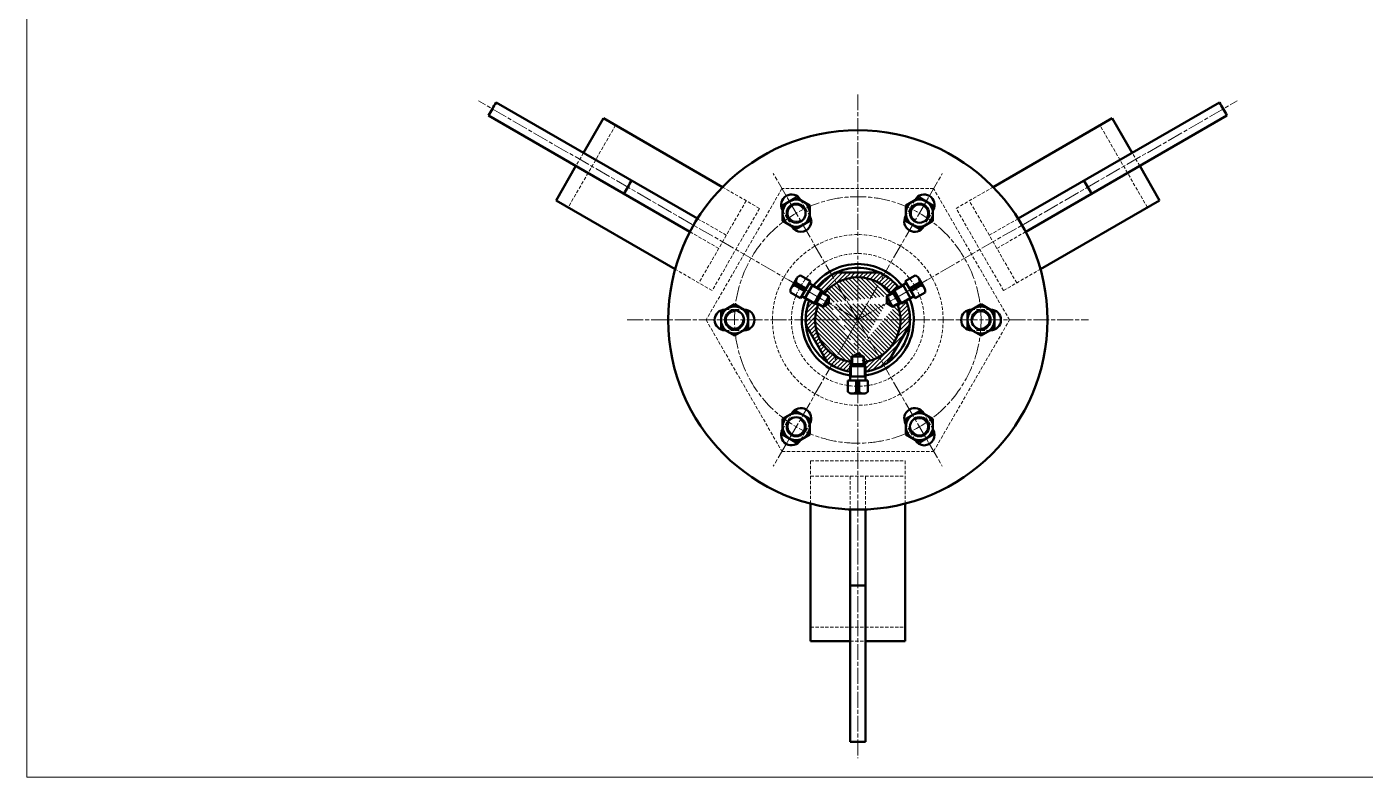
# Model space of a CAD drawing. Header units: millimetres. Extents: x 17368 to 100025, y -24769 to 12950.
# Drawn here: x 67260 to 68672, y -4244 to -3453 of the extents above; entities that cross this region are included whole.
import ezdxf

# ---------------------------------------------------------------- set-up
doc = ezdxf.new("R2010")
doc.units = ezdxf.units.MM
doc.header["$LTSCALE"] = 2.8
for name, pattern in [('AM_ISO08W050', [18, 12, -1.5, 3, -1.5]), ('AM_ISO08W050x2', [9, 6, -0.75, 1.5, -0.75]), ('YSYWPCG_HIDDEN', [0.375, 0.25, -0.125])]:
    doc.linetypes.add(name, pattern=pattern)
doc.layers.get('0').update_dxf_attribs({"lineweight": 50})
for name, color, linetype, lineweight in [('AM_0N', 7, 'Continuous', 50), ('AM_4N', 3, 'Continuous', 15), ('AM_7N', 4, 'AM_ISO08W050', 15), ('bhatch', 5, 'Continuous', 15), ('细实线', 5, 'Continuous', 15)]:
    doc.layers.add(name, color=color, linetype=linetype, lineweight=lineweight)
doc.layers.add('不可打印线2', color=2, linetype='Continuous', lineweight=15, plot=False)

msp = doc.modelspace()

# ---------------------------------------------------------------- hatches: boundary and pattern name
at = {"layer": 'bhatch'}
h = msp.add_hatch(dxfattribs=at)
h.set_pattern_fill('ANSI31', color=256, style=0)
h.set_pattern_definition([(45, (-2149.7643, -2198.5866), (-2.24506403, 2.24506403), [])])
h.paths.add_polyline_path([(68114.20343, -3722.95804), (68109.20342, -3714.29779, 0.0946884846), (68093.57853, -3727.79351), (68098.51814, -3730.64539), (68102.35301, -3732.85945, -0.0864324777)])
h.paths.add_polyline_path([(68113.79052, -3711.9292, 0.02347896), (68109.20342, -3714.29779), (68114.20343, -3722.95804, -0.1316524463), (68136.70342, -3716.9292), (68136.70342, -3711.9292)])
h.paths.add_polyline_path([(68136.70342, -3711.9292), (68136.70342, -3716.9292, -0.1316524146), (68159.20341, -3722.95806), (68164.20341, -3714.29781, 0.0234791253), (68159.61628, -3711.9292)])
h.paths.add_polyline_path([(68171.05379, -3732.85944), (68174.88867, -3730.64537), (68179.82826, -3727.79349, 0.0946881914), (68164.20341, -3714.29781), (68159.20341, -3722.95806, -0.0864322265)])
h.paths.add_polyline_path([(68187.82823, -3741.64987), (68182.88866, -3744.50174), (68179.05376, -3746.71582, -0.0864319515), (68181.7034, -3761.9292), (68191.7034, -3761.9292, 0.0946880614)])
h.paths.add_polyline_path([(68159.20343, -3800.90033), (68164.20342, -3809.56058, 0.0234785633), (68168.54816, -3806.77239), (68191.46112, -3767.08598, 0.0234786936), (68191.7034, -3761.9292), (68181.7034, -3761.9292, -0.2679490135)])
h.paths.add_polyline_path([(68144.70342, -3806.21238), (68144.70342, -3810.64056), (68144.70343, -3816.34427, 0.0946880663), (68164.20342, -3809.56058), (68159.20343, -3800.90033, -0.0864320719)])
h.paths.add_polyline_path([(68128.70346, -3816.34428), (68128.70346, -3810.64058), (68128.70345, -3806.21239, -0.0864322743), (68114.20341, -3800.90035), (68109.20341, -3809.5606, 0.0946883179)])
h.paths.add_polyline_path([(68104.8585, -3806.77228, 0.023479522), (68109.20341, -3809.5606), (68114.20341, -3800.90035, -0.2679492299), (68091.7034, -3761.9292), (68081.7034, -3761.9292, 0.0234794871), (68081.9457, -3767.08615)])
h.paths.add_polyline_path([(68094.35303, -3746.71583), (68090.51817, -3744.50178), (68085.57855, -3741.64989, 0.0946879349), (68081.7034, -3761.9292), (68091.7034, -3761.9292, -0.0864319037)])
at = {"layer": '细实线', "lineweight": 15}
h = msp.add_hatch(dxfattribs=at)
h.set_pattern_fill('ANSI31', color=256, angle=90, style=0)
h.set_pattern_definition([(135, (-2149.7643, -2198.5866), (-2.24506403, -2.24506403), [])])
edge = h.paths.add_edge_path()
edge.add_arc((68136.7034, -3761.9292), 45, 157.66230187, 262.33779055)
edge.add_arc((68136.7034, -3761.9292), 45, 37.662221, 142.33779055)
edge.add_arc((68136.7034, -3761.9292), 45, 277.66230187, 382.33770968)
edge.add_line((68130.20343, -3800.92927), (68130.20344, -3806.45729))
edge.add_line((68136.70343, -3797.17649), (68130.20343, -3800.92927))
edge.add_line((68136.70343, -3797.17649), (68143.20343, -3800.92926))
edge.add_line((68143.20343, -3800.92926), (68143.20344, -3806.45728))
edge.add_line((68106.1784, -3736.80006), (68101.39093, -3734.03602))
edge.add_line((68106.1784, -3744.30562), (68106.1784, -3736.80006))
edge.add_line((68106.1784, -3744.30562), (68099.67841, -3748.0584))
edge.add_line((68099.67841, -3748.0584), (68094.89094, -3745.29436))
edge.add_line((68167.22842, -3736.80005), (68172.01587, -3734.03602))
edge.add_line((68167.22843, -3744.30561), (68167.22842, -3736.80005))
edge.add_line((68167.22843, -3744.30561), (68173.72844, -3748.05838))
edge.add_line((68173.72844, -3748.05838), (68178.51586, -3745.29435))

# ---------------------------------------------------------------- linework, layer by layer
for p, q in [((67967.67973, -3655.10572), (67755.34787, -3532.51586)), ((68305.76751, -3655.0824), (68518.05907, -3532.51581)), ((67959.64366, -3668.94131), (67747.34786, -3546.37227)), ((67868.4006, -3549.28946), (67847.40061, -3585.66251)), ((67993.99829, -3621.80335), (67868.40048, -3549.28942)), ((68279.40849, -3621.80334), (68405.00642, -3549.28934)), ((68313.80196, -3668.91892), (68526.05907, -3546.37221)), ((68426.00642, -3585.66261), (68405.00641, -3549.28953)), ((67839.40061, -3599.51891), (67818.4006, -3635.892)), ((68455.00641, -3635.89207), (68434.00642, -3599.51902)), ((67943.9983, -3708.4059), (67818.40049, -3635.89197)), ((68329.4085, -3708.40588), (68455.00643, -3635.89187)), ((68066.39819, -3728.27877), (68072.40861, -3717.86841)), ((68070.25359, -3725.37828), (68071.8244, -3722.65755)), ((68080.74235, -3731.43396), (68070.25359, -3725.37828)), ((68082.31316, -3728.71322), (68071.8244, -3722.65755)), ((68086.75275, -3721.02362), (68076.26397, -3714.96793)), ((68076.30276, -3739.12356), (68086.75275, -3721.02362)), ((68186.65405, -3721.02357), (68197.14279, -3714.96788)), ((68186.65405, -3721.02357), (68197.10406, -3739.12349)), ((68191.09364, -3728.71317), (68201.58239, -3722.65747)), ((68192.66446, -3731.4339), (68203.15321, -3725.3782)), ((68200.99819, -3717.86836), (68207.00863, -3728.27871)), ((68201.58239, -3722.65747), (68203.15321, -3725.3782)), ((68076.30276, -3739.12356), (68065.814, -3733.06788)), ((68080.74235, -3731.43396), (68082.31316, -3728.71322)), ((68093.2502, -3743.76973), (68099.25019, -3733.37742)), ((68106.1784, -3737.37741), (68099.25019, -3733.37742)), ((68100.17841, -3747.76972), (68106.1784, -3737.37741)), ((68106.1784, -3736.80006), (68101.39093, -3734.03602)), ((68106.1784, -3736.80006), (68105.9284, -3737.23308)), ((68106.1784, -3744.30562), (68106.1784, -3736.80006)), ((68167.22842, -3736.80005), (68172.01587, -3734.03602)), ((68167.22843, -3744.30561), (68167.22842, -3736.80005)), ((68167.47843, -3737.23306), (68167.22842, -3736.80005)), ((68167.22843, -3737.3774), (68174.15662, -3733.3774)), ((68167.22843, -3737.3774), (68173.22843, -3747.7697)), ((68174.15662, -3733.3774), (68180.15663, -3743.7697)), ((68174.88867, -3730.64537), (68182.88866, -3744.50174)), ((68191.09364, -3728.71317), (68192.66446, -3731.4339)), ((68197.10406, -3739.12349), (68207.59283, -3733.06779)), ((68100.17841, -3747.76972), (68093.2502, -3743.76973)), ((68099.67841, -3748.0584), (68094.89094, -3745.29436)), ((68106.1784, -3744.30562), (68099.67841, -3748.0584)), ((68099.92841, -3747.62539), (68099.67841, -3748.0584)), ((68167.22843, -3744.30561), (68173.72844, -3748.05838)), ((68173.22843, -3747.7697), (68180.15663, -3743.7697)), ((68173.72844, -3748.05838), (68173.47843, -3747.62536)), ((68173.72844, -3748.05838), (68178.51586, -3745.29435)), ((68136.70343, -3797.17649), (68130.20343, -3800.92927)), ((68136.70343, -3797.17649), (68143.20343, -3800.92926)), ((68130.20343, -3800.92927), (68130.70343, -3800.92927)), ((68130.20343, -3800.92927), (68130.20344, -3806.45729)), ((68142.70343, -3800.64058), (68130.70343, -3800.64059)), ((68130.70343, -3800.64059), (68130.70344, -3808.64059)), ((68142.70344, -3808.64058), (68130.70344, -3808.64059)), ((68142.70343, -3800.64058), (68142.70344, -3808.64058)), ((68142.70343, -3800.92926), (68143.20343, -3800.92926)), ((68143.20343, -3800.92926), (68143.20344, -3806.45728)), ((68147.15345, -3825.64058), (68126.25345, -3825.6406)), ((68126.25345, -3825.6406), (68126.25347, -3837.75199)), ((68142.71387, -3839.64058), (68130.69303, -3839.64059)), ((68138.27427, -3825.64059), (68135.13264, -3825.64059)), ((68135.13264, -3825.64059), (68135.13265, -3837.75196)), ((68138.27428, -3837.75196), (68135.13265, -3837.75196)), ((68138.27427, -3825.64059), (68138.27428, -3837.75196)), ((68147.15345, -3825.64058), (68147.15347, -3837.75195)), ((68086.70344, -3955.57838), (68086.70344, -4100.60629)), ((68128.70342, -3961.76914), (68128.70342, -4206.89963)), ((68144.70342, -3961.76914), (68144.70342, -4206.89963)), ((68186.70344, -3955.57836), (68186.70344, -4100.6063)), ((68086.70344, -4100.60629), (68128.70342, -4100.60629)), ((68144.70342, -4100.60629), (68186.70344, -4100.60629))]:
    msp.add_line(p, q)
at = {"color": 7}
for p, q in [((68071.70342, -3632.87089), (68057.43565, -3641.1084)), ((68057.43565, -3641.1084), (68057.43565, -3657.58338)), ((68085.97119, -3641.10838), (68071.70342, -3632.87089)), ((68085.97118, -3657.58338), (68085.97119, -3641.10838)), ((68187.43567, -3641.10839), (68187.43566, -3657.58338)), ((68201.70342, -3632.87089), (68187.43567, -3641.10839)), ((68215.97119, -3641.1084), (68201.70342, -3632.87089)), ((68215.9712, -3657.58339), (68215.97119, -3641.1084)), ((68057.43565, -3657.58338), (68071.70341, -3665.82088)), ((68071.70341, -3665.82088), (68085.97118, -3657.58338)), ((68187.43566, -3657.58338), (68201.70343, -3665.82088)), ((68201.70343, -3665.82088), (68215.9712, -3657.58339)), ((68113.79052, -3711.9292), (68159.61628, -3711.9292)), ((68006.70341, -3745.45419), (67992.43565, -3753.6917)), ((67992.43565, -3753.6917), (67992.43565, -3770.1667)), ((68020.97117, -3753.6917), (68006.70341, -3745.45419)), ((68020.97117, -3770.1667), (68020.97117, -3753.6917)), ((68266.70343, -3745.45421), (68252.43567, -3753.6917)), ((68252.43567, -3753.6917), (68252.43567, -3770.1667)), ((68280.97119, -3753.6917), (68266.70343, -3745.45421)), ((68280.97119, -3770.1667), (68280.97119, -3753.6917)), ((68104.85851, -3806.7723), (68081.94563, -3767.08603)), ((68191.46105, -3767.0861), (68168.54817, -3806.77237)), ((67992.43565, -3770.1667), (68006.70341, -3778.40419)), ((68006.70341, -3778.40419), (68020.97117, -3770.1667)), ((68252.43567, -3770.1667), (68266.70343, -3778.40421)), ((68266.70343, -3778.40421), (68280.97119, -3770.1667)), ((68071.70341, -3858.03752), (68057.43564, -3866.27501)), ((68057.43564, -3866.27501), (68057.43565, -3882.75)), ((68085.97118, -3866.27502), (68071.70341, -3858.03752)), ((68085.97118, -3882.75001), (68085.97118, -3866.27502)), ((68187.43566, -3866.27502), (68187.43565, -3882.75002)), ((68201.70343, -3858.03752), (68187.43566, -3866.27502)), ((68215.97119, -3866.27502), (68201.70343, -3858.03752)), ((68215.97119, -3882.75), (68215.97119, -3866.27502)), ((68057.43565, -3882.75), (68071.70342, -3890.98751)), ((68071.70342, -3890.98751), (68085.97118, -3882.75001)), ((68187.43565, -3882.75002), (68201.70342, -3890.98751)), ((68201.70342, -3890.98751), (68215.97119, -3882.75))]:
    msp.add_line(p, q, dxfattribs=at)
msp.add_circle((68136.7034, -3761.9292), 200)
for centre, radius in [((68071.70342, -3649.34589), 14.26777), ((68071.70342, -3649.34589), 10), ((68201.70343, -3649.34589), 14.26777), ((68201.70343, -3649.34589), 10), ((68006.70341, -3761.9292), 14.26777), ((68006.70341, -3761.9292), 10), ((68266.70343, -3761.9292), 14.26777), ((68266.70343, -3761.9292), 10), ((68071.70342, -3874.51251), 14.26777), ((68071.70342, -3874.51251), 10), ((68201.70343, -3874.51251), 14.26777), ((68201.70343, -3874.51251), 10)]:
    msp.add_circle(centre, radius, dxfattribs=at)
for centre, radius, start, end in [((68136.70348, -3761.92927), 445.04227, 148.96999776, 151.02998603), ((68136.70348, -3761.92927), 445.04227, 28.96999776, 31.02998603), ((68136.70348, -3761.92927), 280.19999, 148.36391093, 151.63606332), ((68136.70348, -3761.92927), 280.19999, 28.36391093, 31.63606332), ((68071.73497, -3731.35995), 6.16238, 103.90964646, 196.0904604), ((68077.74539, -3720.9496), 6.16238, 103.90961345, 196.09042738), ((68195.66142, -3720.94955), 6.16238, 343.90964646, 76.09046039), ((68201.67185, -3731.3599), 6.16238, 343.90961345, 76.09042738), ((68130.69303, -3833.47821), 6.16238, 223.90961345, 316.09042738), ((68142.71387, -3833.4782), 6.16238, 223.90964646, 316.09046039), ((68136.70348, -3761.92927), 280.19999, 268.36391093, 271.63606332), ((68136.70348, -3761.92927), 445.04227, 268.96999776, 271.02998603)]:
    msp.add_arc(centre, radius, start, end)
for centre, radius, start, end in [((68066.70342, -3640.68564), 11, 30.00000801, 210.00000801), ((68206.70351, -3640.68562), 11, 330.00000801, 150.00000801), ((68076.70342, -3658.00615), 11, 210.00000801, 30.00000801), ((68196.70352, -3658.00613), 11, 150.00000801, 330.00000801), ((68136.70342, -3761.92924), 59, 37.792936, 142.20711871), ((68136.7034, -3761.9292), 55, 38.36356617, 141.63646257), ((68136.7034, -3761.9292), 45, 37.662221, 142.33779055), ((68136.70342, -3761.92924), 59, 157.792936, 262.2071187), ((68136.70342, -3761.92924), 59, 277.792936, 22.2071187), ((67996.70339, -3761.92929), 11, 90.00000801, 270.00000801), ((68016.70339, -3761.92929), 11, 270.00000801, 90.00000801), ((68136.7034, -3761.9292), 55, 158.36363245, 261.63646257), ((68136.7034, -3761.9292), 45, 157.66230187, 262.33779055), ((68136.7034, -3761.9292), 45, 277.66230187, 22.33770968), ((68136.7034, -3761.9292), 55, 278.36363245, 21.6363963), ((68256.70358, -3761.92926), 11, 90.00000801, 270.00000801), ((68276.70358, -3761.92925), 11, 270.00000801, 90.00000801), ((68076.70345, -3865.85241), 11, 330.00000801, 150.00000801), ((68196.70355, -3865.8524), 11, 30.00000801, 210.00000801), ((68066.70345, -3883.17292), 11, 150.00000801, 330.00000801), ((68206.70355, -3883.1729), 11, 210.00000801, 30.00000801)]:
    msp.add_arc(centre, radius, start, end, dxfattribs=at)
at = {"layer": 'AM_0N', "extrusion": (-0.866026, 0.499999, 0)}
msp.add_line((68080.99172, -3739.00204), (68088.99171, -3725.14563), dxfattribs=at)
at = {"layer": 'AM_0N', "extrusion": (-0.499999, -0.866026, 0)}
for p, q in [((68085.52774, -3723.1454), (68098.51814, -3730.64539)), ((68098.96722, -3732.32137), (68101.56273, -3733.81988))]:
    msp.add_line(p, q, dxfattribs=at)
at = {"layer": 'AM_0N', "extrusion": (0.500001, -0.866025, 0)}
for p, q in [((68187.87906, -3723.14535), (68174.88867, -3730.64537)), ((68174.43959, -3732.32134), (68171.84406, -3733.81988))]:
    msp.add_line(p, q, dxfattribs=at)
at = {"layer": 'AM_0N', "extrusion": (0.866025, 0.500001, 0)}
msp.add_line((68184.4148, -3725.14509), (68192.41482, -3739.00149), dxfattribs=at)
at = {"layer": 'AM_0N', "extrusion": (0.499999, 0.866026, 0)}
for p, q in [((68077.52777, -3737.00178), (68090.51817, -3744.50178)), ((68092.19415, -3744.0527), (68094.78966, -3745.55122))]:
    msp.add_line(p, q, dxfattribs=at)
at = {"layer": 'AM_0N'}
for p, q in [((68098.51814, -3730.64539), (68090.51817, -3744.50176)), ((68099.25019, -3733.37742), (68098.51814, -3730.64539)), ((68174.15662, -3733.3774), (68174.88867, -3730.64537)), ((68093.2502, -3743.76973), (68090.51817, -3744.50178)), ((68180.15663, -3743.7697), (68182.88866, -3744.50174)), ((68130.70344, -3808.64059), (68128.70346, -3810.64058)), ((68128.70346, -3810.64058), (68144.70342, -3810.64056)), ((68142.70344, -3808.64058), (68144.70342, -3810.64056))]:
    msp.add_line(p, q, dxfattribs=at)
at = {"layer": 'AM_0N', "extrusion": (-0.500001, 0.866025, 0)}
for p, q in [((68195.87905, -3737.00172), (68182.88866, -3744.50174)), ((68181.21269, -3744.05266), (68178.61714, -3745.55121))]:
    msp.add_line(p, q, dxfattribs=at)
at = {"layer": 'AM_0N', "extrusion": (1, 9.32501e-07, 0)}
for p, q in [((68128.70347, -3825.6406), (68128.70346, -3810.64058)), ((68129.93035, -3809.41368), (68129.93035, -3806.41657))]:
    msp.add_line(p, q, dxfattribs=at)
at = {"layer": 'AM_0N', "extrusion": (-1, -9.32501e-07, 0)}
for p, q in [((68143.47652, -3809.41367), (68143.47652, -3806.41656)), ((68144.70344, -3825.64058), (68144.70342, -3810.64056))]:
    msp.add_line(p, q, dxfattribs=at)
at = {"layer": 'AM_0N', "extrusion": (9.32501e-07, -1, 0)}
msp.add_line((68144.70374, -3821.64058), (68128.70374, -3821.6406), dxfattribs=at)
at = {"layer": 'AM_4N', "linetype": 'YSYWPCG_HIDDEN', "lineweight": 15, "ltscale": 5}
for p, q in [((67881.23574, -3556.69982), (67831.23574, -3643.30236)), ((68442.17127, -3643.30244), (68392.17127, -3556.6999)), ((67847.40061, -3585.66251), (67839.40061, -3599.51891)), ((68434.00642, -3599.51902), (68426.00642, -3585.66261)), ((68033.04316, -3644.34592), (67993.99829, -3621.80335)), ((68240.36366, -3644.34588), (68279.40849, -3621.80334)), ((68019.04316, -3636.26302), (67969.04316, -3722.86556)), ((68086.2297, -3652.50615), (68076.2297, -3635.18564)), ((68187.17724, -3652.50613), (68197.17723, -3635.18563)), ((68304.36356, -3722.86558), (68254.36356, -3636.26304)), ((67998.04317, -3672.63606), (67967.67973, -3655.10572)), ((68033.04316, -3644.34592), (67983.04316, -3730.94846)), ((68067.17714, -3663.50615), (68057.17714, -3646.18564)), ((68206.2298, -3663.50613), (68216.22979, -3646.18562)), ((68290.36366, -3730.94842), (68240.36366, -3644.34588)), ((68275.36357, -3672.63612), (68305.76751, -3655.0824)), ((67990.04317, -3686.49247), (67959.64366, -3668.94131)), ((68283.36357, -3686.49253), (68313.80196, -3668.91892)), ((67983.04316, -3730.94846), (67943.9983, -3708.4059)), ((68290.36366, -3730.94842), (68329.4085, -3708.40588)), ((68016.70339, -3750.92929), (67996.70339, -3750.92929)), ((68256.70358, -3750.92926), (68276.70358, -3750.92925)), ((68016.70339, -3772.92929), (67996.70339, -3772.92929)), ((68256.70358, -3772.92926), (68276.70358, -3772.92925)), ((68067.17717, -3860.35241), (68057.17717, -3877.67292)), ((68206.22982, -3860.35239), (68216.22983, -3877.6729)), ((68086.22973, -3871.35241), (68076.22973, -3888.67292)), ((68187.17727, -3871.3524), (68197.17727, -3888.6729)), ((68086.70344, -3910.49326), (68086.70344, -3955.57838)), ((68086.70344, -3910.49326), (68186.70344, -3910.49326)), ((68186.70344, -3910.49326), (68186.70344, -3955.57836)), ((68086.70345, -3926.65901), (68186.70345, -3926.65901)), ((68128.70342, -3926.65901), (68128.70342, -3961.76914)), ((68144.70342, -3926.65901), (68144.70342, -3961.76914)), ((68086.70344, -4085.78556), (68186.70344, -4085.78556)), ((68128.70342, -4100.60629), (68144.70342, -4100.60629))]:
    msp.add_line(p, q, dxfattribs=at)
at = {"layer": 'AM_4N', "lineweight": 15}
for p, q in [((68088.37826, -3726.20815), (68087.25966, -3724.14563)), ((68185.02825, -3726.20761), (68186.14685, -3724.14509)), ((68081.60517, -3737.93951), (68079.25967, -3738.00204)), ((68191.80137, -3737.93896), (68194.14687, -3738.00148)), ((68129.93064, -3821.64059), (68128.70374, -3823.6406)), ((68143.47684, -3821.64058), (68144.70374, -3823.64058))]:
    msp.add_line(p, q, dxfattribs=at)
at = {"layer": 'AM_4N', "lineweight": 15, "extrusion": (-0.499999, -0.866026, 0)}
for p, q in [((68088.3784, -3726.20792), (68098.96722, -3732.32137)), ((68098.51814, -3730.64539), (68102.35301, -3732.85945))]:
    msp.add_line(p, q, dxfattribs=at)
at = {"layer": 'AM_4N', "lineweight": 15, "extrusion": (0.500001, -0.866025, 0)}
for p, q in [((68185.02841, -3726.20788), (68174.43959, -3732.32134)), ((68174.88867, -3730.64537), (68171.05379, -3732.85944))]:
    msp.add_line(p, q, dxfattribs=at)
at = {"layer": 'AM_4N', "lineweight": 15, "extrusion": (0.499999, 0.866026, 0)}
for p, q in [((68081.60532, -3737.93925), (68092.19415, -3744.0527)), ((68090.51817, -3744.50178), (68094.35303, -3746.71583))]:
    msp.add_line(p, q, dxfattribs=at)
at = {"layer": 'AM_4N', "lineweight": 15, "extrusion": (-0.500001, 0.866025, 0)}
for p, q in [((68191.8015, -3737.9392), (68181.21269, -3744.05266)), ((68182.88866, -3744.50174), (68179.05376, -3746.71582))]:
    msp.add_line(p, q, dxfattribs=at)
at = {"layer": 'AM_4N', "lineweight": 15, "extrusion": (1, 9.32501e-07, 0)}
for p, q in [((68128.70346, -3810.64058), (68128.70345, -3806.21239)), ((68129.93037, -3821.64059), (68129.93035, -3809.41368))]:
    msp.add_line(p, q, dxfattribs=at)
at = {"layer": 'AM_4N', "lineweight": 15, "extrusion": (-1, -9.32501e-07, 0)}
for p, q in [((68143.47653, -3821.64058), (68143.47652, -3809.41367)), ((68144.70342, -3810.64056), (68144.70342, -3806.21238))]:
    msp.add_line(p, q, dxfattribs=at)
at = {"layer": 'AM_4N', "linetype": 'YSYWPCG_HIDDEN', "lineweight": 15, "ltscale": 5}
msp.add_lwpolyline([(68056.70342, -3623.36514), (67976.70342, -3761.9292), (68056.70342, -3900.49326), (68216.70342, -3900.49326), (68296.70342, -3761.9292), (68216.70342, -3623.36514)], close=True, dxfattribs=at)
for radius in [90, 70]:
    msp.add_circle((68136.70342, -3761.92916), radius, dxfattribs=at)
at = {"layer": 'AM_7N', "linetype": 'AM_ISO08W050x2'}
for p, q in [((68136.70342, -3524.06085), (68136.70342, -4223.86799)), ((68136.70342, -3761.92924), (67736.65282, -3530.95992)), ((68136.70342, -3761.92916), (68536.75408, -3530.95981)), ((68136.70342, -3761.92916), (68047.58973, -3607.57977)), ((68136.70342, -3761.92916), (68225.81711, -3607.57977)), ((67893.44514, -3761.9292), (68379.96166, -3761.9292)), ((68136.70342, -3761.92916), (68047.58977, -3916.27858)), ((68136.70342, -3761.92916), (68225.81707, -3916.27858))]:
    msp.add_line(p, q, dxfattribs=at)
at = {"layer": 'AM_7N', "linetype": 'AM_ISO08W050x2', "lineweight": 15}
for p, q in [((68063.57083, -3719.70615), (68111.68055, -3747.48227)), ((68209.83598, -3719.70609), (68161.7263, -3747.48227)), ((68136.70346, -3846.37546), (68136.70342, -3790.82316))]:
    msp.add_line(p, q, dxfattribs=at)
at = {"layer": 'AM_7N', "linetype": 'AM_ISO08W050x2'}
msp.add_circle((68136.7034, -3761.9292), 129.99999, dxfattribs=at)
at = {"layer": 'bhatch'}
for centre, start, end in [((68071.70342, -3649.34589), 30, 300), ((68201.70343, -3649.34589), 330, 240), ((68006.70341, -3761.9292), 90, 0), ((68266.70343, -3761.9292), 270, 180), ((68071.70342, -3874.51251), 150, 60), ((68201.70343, -3874.51251), 210, 120)]:
    msp.add_arc(centre, 8.5, start, end, dxfattribs=at)
at = {"layer": '不可打印线2', "lineweight": 15}
msp.add_lwpolyline([(67260.2214, -2267.222), (70083.55184, -2267.222), (70083.55184, -4244.13925), (67260.2214, -4244.13925)], close=True, dxfattribs=at)

doc.saveas('drawing.dxf')
